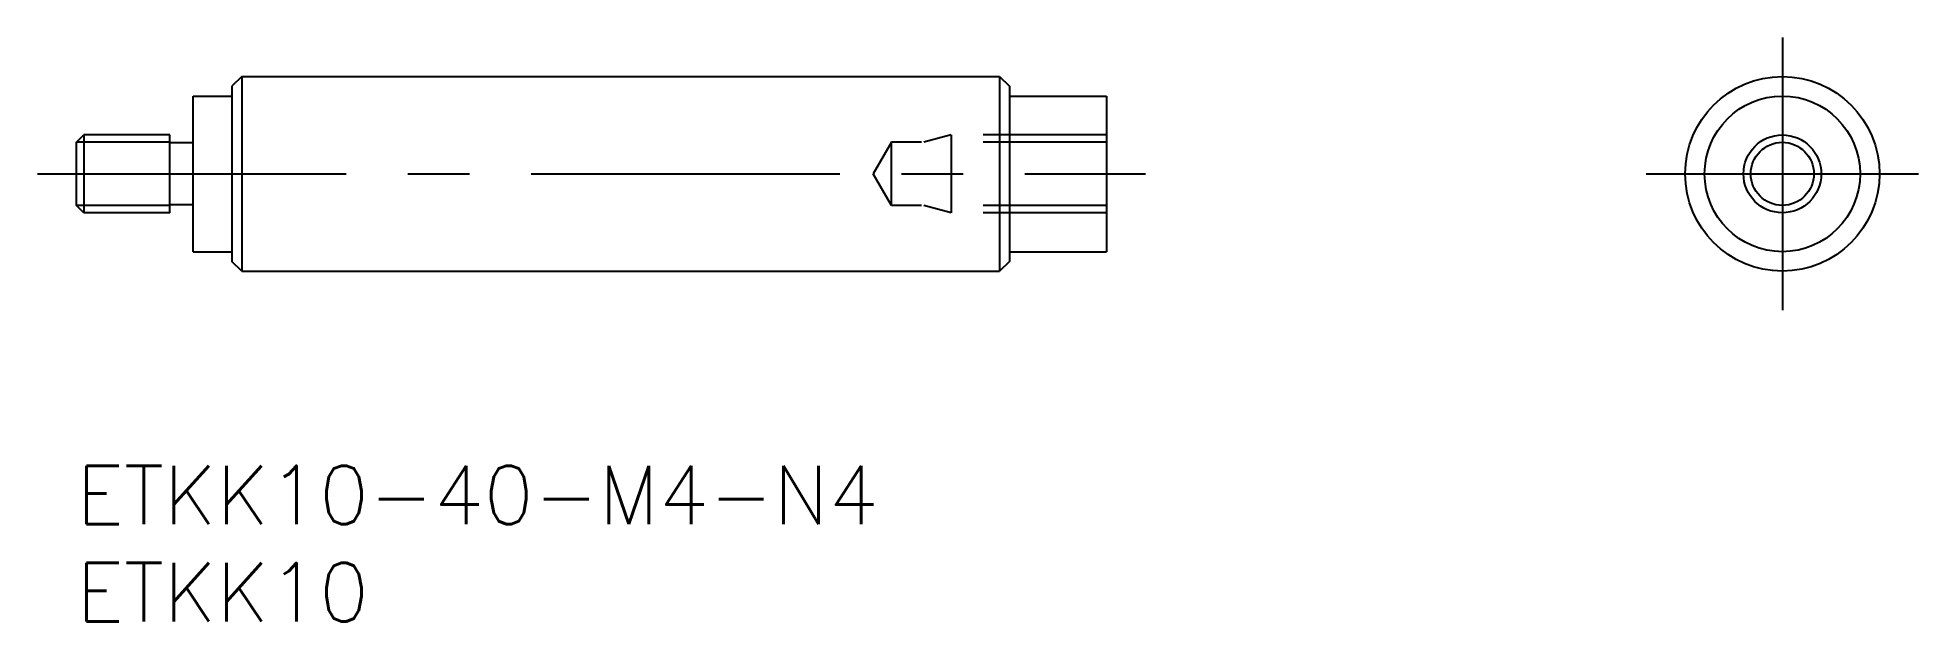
# Model space of a CAD drawing. Extents: x -2 to 94.8, y -8 to 22.
import ezdxf

# ---------------------------------------------------------------- set-up
doc = ezdxf.new("R2010")
doc.units = 0
doc.header["$LTSCALE"] = 0.5
doc.linetypes.add('CENTER', pattern=[50.8, 31.75, -6.35, 6.35, -6.35])
doc.linetypes.add('DASHED', pattern=[19.05, 12.7, -6.35])
for name, color, linetype in [('MSM_CENTER', 1, 'CENTER'), ('MSM_CONTINUOUS', 7, 'CONTINUOUS'), ('MSM_DASHED', 4, 'DASHED'), ('MSM_NARROW', 5, 'CONTINUOUS'), ('MSM_PART_NUMBER', 7, 'CONTINUOUS')]:
    doc.layers.add(name, color=color, linetype=linetype)
doc.styles.get("Standard").update_dxf_attribs({"font": 'txt.shx', "height": 3, "bigfont": 'bigfont.shx'})

# ---------------------------------------------------------------- blocks, each defined once
blk = doc.blocks.new('*U4')
at = {"layer": 'MSM_PART_NUMBER'}
blk.add_text('ETKK10-40-M4-N4', height=3, dxfattribs=at).set_placement((0, -3))
blk = doc.blocks.new('*U5')
at = {"layer": 'MSM_PART_NUMBER'}
blk.add_text('ETKK10', height=3, dxfattribs=at).set_placement((0, -8))

msp = doc.modelspace()

# ---------------------------------------------------------------- linework, layer by layer
at = {"layer": 'MSM_CENTER'}
for p, q in [((87.772, 22), (87.772, 8)), ((-2, 15), (55, 15)), ((80.772, 15), (94.772, 15))]:
    msp.add_line(p, q, dxfattribs=at)
at = {"layer": 'MSM_CONTINUOUS'}
for p, q in [((8.5, 20), (8, 19.5)), ((8, 19.5), (8, 10.5)), ((8.5, 20), (47.5, 20)), ((8.5, 20), (8.5, 10)), ((47.5, 20), (48, 19.5)), ((47.5, 20), (47.5, 10)), ((48, 19.5), (48, 10.5)), ((6, 11), (6, 19)), ((6, 19), (8, 19)), ((48, 19), (53, 19)), ((53, 19), (53, 11)), ((0, 16.621), (0.379, 17)), ((0, 13.379), (0, 16.621)), ((4.8, 17), (0.379, 17)), ((0.379, 17), (0.379, 13)), ((4.8, 13), (4.8, 17)), ((6, 16.6), (4.8, 16.6)), ((0.379, 13), (0, 13.379)), ((4.8, 13), (0.379, 13)), ((6, 13.4), (4.8, 13.4)), ((6, 11), (8, 11)), ((48, 11), (53, 11)), ((8.5, 10), (8, 10.5)), ((8.5, 10), (47.5, 10)), ((48, 10.5), (47.5, 10))]:
    msp.add_line(p, q, dxfattribs=at)
for radius in [5, 4, 1.621]:
    msp.add_circle((87.772, 15), radius, dxfattribs=at)
at = {"layer": 'MSM_DASHED'}
for p, q in [((41.936, 16.621), (41, 15)), ((53, 16.621), (41.936, 16.621)), ((41.936, 13.379), (41.936, 16.621)), ((45, 17), (43.6, 16.621)), ((53, 17), (45, 17)), ((45, 17), (45, 13)), ((41.936, 13.379), (41, 15)), ((53, 13.379), (41.936, 13.379)), ((45, 13), (43.6, 13.379)), ((53, 13), (45, 13))]:
    msp.add_line(p, q, dxfattribs=at)
at = {"layer": 'MSM_NARROW'}
for p, q in [((4.8, 16.621), (0, 16.621)), ((4.8, 13.379), (0, 13.379))]:
    msp.add_line(p, q, dxfattribs=at)
msp.add_circle((87.772, 15), 2, dxfattribs=at)

# ---------------------------------------------------------------- block references
at = {"layer": 'MSM_CONTINUOUS'}
for name in ['*U4', '*U5']:
    msp.add_blockref(name, (0, 0), dxfattribs=at)

doc.saveas('drawing.dxf')
